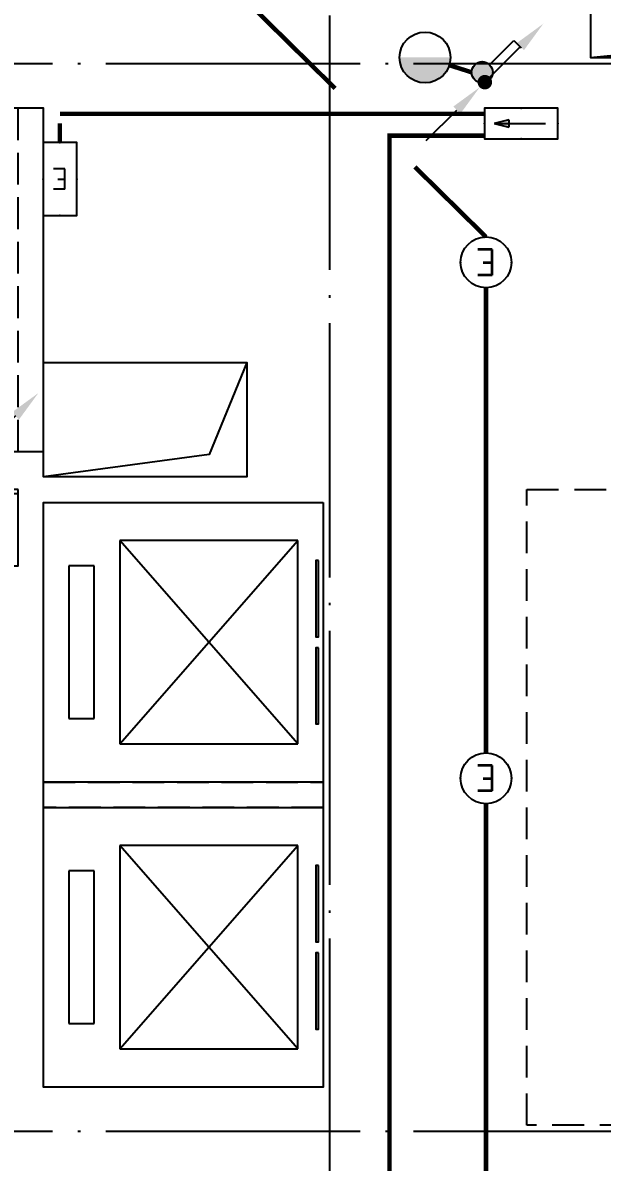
# Model space of a CAD drawing. Extents: x -292644 to 261407, y -12902 to 435090.
# Drawn here: x 126145 to 130700, y 75959 to 84923 of the extents above; entities that cross this region are included whole.
import ezdxf
from ezdxf.enums import TextEntityAlignment as Align
from ezdxf.xclip import XClip

# ---------------------------------------------------------------- set-up
doc = ezdxf.new("R2010")
doc.units = 0
doc.header["$LTSCALE"] = 1000
doc.header["$MEASUREMENT"] = 0
for name, pattern in [('104-10 轴网$0$DOTE', [2.4200000000000004, 2, -0.2, 0.02, -0.2]), ('DASH', [0.35, 0.25, -0.1]), ('X-104 8#10#平面_t3$0$109-34 轴网$0$L1$0$$AUDIT_BAD_LTYPE1', [0]), ('X-104 8#10#平面_t3$0$CACHE', [0.375, 0.25, -0.125]), ('X-104 8#10#平面_t3$0$DASH', [0.35, 0.25, -0.1]), ('三跑梯-偶数F$0$DASH', [0.35, 0.25, -0.1])]:
    doc.linetypes.add(name, pattern=pattern)
doc.layers.get('0').update_dxf_attribs({"linetype": 'CONTINUOUS'})
for name, color, linetype in [('104-10 轴网$0$A_AXIS-轴线', 36, '104-10 轴网$0$DOTE'), ('EQUIP-照明', 3, 'CONTINUOUS'), ('LWIRE', 4, 'CONTINUOUS'), ('TEL_TEXT', 3, 'CONTINUOUS'), ('WIRE-应急', 2, 'DASH'), ('WIRE-照明', 1, 'CONTINUOUS'), ('X-104 8#10#平面_t3$0$A-E_栏杆', 232, 'CONTINUOUS'), ('X-104 8#10#平面_t3$0$A-E_电梯', 171, 'CONTINUOUS'), ('X-104 8#10#平面_t3$0$A-FC', 242, 'X-104 8#10#平面_t3$0$CACHE'), ('X-104 8#10#平面_t3$0$A-I_卫-洁具', 241, 'CONTINUOUS'), ('X-104 8#10#平面_t3$0$A-TECH_结构', 21, 'CONTINUOUS'), ('X-104 8#10#平面_t3$0$A_STR-砌块墙', 121, 'CONTINUOUS')]:
    doc.layers.add(name, color=color, linetype=linetype)
doc.layers.add('X-104 8#10#平面_t3$0$04-不打印_辅助线', color=165, linetype='CONTINUOUS', plot=False)
doc.layers.add('三跑梯-偶数F$0$04-不打印_辅助线', color=165, linetype='CONTINUOUS', plot=False)
doc.styles.add('_TEL_DIM', font='SIMPLEX', dxfattribs={"width": 0.7, "height": 3.5, "bigfont": 'HZTXT'})
doc.styles.get("Standard").update_dxf_attribs({"font": 'gbenor.shx', "bigfont": 'gbcbig.shx'})

# ---------------------------------------------------------------- blocks, each defined once
blk = doc.blocks.new('104-10 轴网')
at = {"layer": '104-10 轴网$0$A_AXIS-轴线', "linetype": '104-10 轴网$0$DOTE'}
for p, q in [((137229.5977508624, 40099.99999999987), (137229.5977508621, -6500.000000000186)), ((168929.5977508623, 25199.99999999987), (113929.5977508621, 25199.99999999982)), ((168929.5977508623, 16799.99999999987), (113929.5977508621, 16799.99999999982))]:
    blk.add_line(p, q, dxfattribs=at)
blk = doc.blocks.new('A-电梯2222')
for p, q in [((-599.9999999888532, 1800.000000028485), (-599.9999999888532, 2000.000000028485)), ((-599.9999999888532, 2000.000000028485), (599.999999990192, 2000.000000027969)), ((599.999999990192, 2000.000000027969), (599.999999990192, 1800.000000028027)), ((599.999999990192, 1800.000000028027), (-599.9999999888532, 1800.000000028485)), ((-800.0000000021246, 200.0000000191649), (-800.0000000016589, 1600.000000013759)), ((-800.0000000016589, 1600.000000013759), (800.0000000027649, 1600.000000013068)), ((800.0000000027649, 1600.000000013068), (-800.0000000021246, 200.0000000191649)), ((800.0000000021828, 200.0000000184664), (-800.0000000016589, 1600.000000013759)), ((800.0000000027649, 1600.000000013068), (800.0000000021828, 200.0000000184664)), ((800.0000000021828, 200.0000000184664), (-800.0000000021246, 200.0000000191649))]:
    blk.add_line(p, q)
for points in [[(-1100, 0), (1100, 0), (1100, 2200.000000000007), (-1100, 2200.000000000007)], [(-643.3333333326736, 38.08112883746799), (-643.3333333326736, 58.97966308711329), (-43.33333333267365, 58.97966308711329), (-43.33333333267365, 38.08112883746799)], [(43.33333333273185, 38.0811288371915), (43.33333333273185, 58.97966308683681), (643.3333333327319, 58.97966308683681), (643.3333333327319, 38.0811288371915)]]:
    blk.add_lwpolyline(points, close=True)
blk = doc.blocks.new('X-104 8#10#平面_t3$0$jhat')
for p, q in [((-395, -250.0000000000582), (-395, 249.9999999999418)), ((-395, 249.9999999999418), (-44.99999999994179, 249.9999999999418)), ((-44.99999999994179, 249.9999999999418), (-44.99999999994179, 11.73657725605881)), ((-219.9999999999418, 32.25599999987753), (-219.9999999999418, 5.03999999986263)), ((-124.8214514199644, 8.000000000058208), (11.68149024352897, 14.3899337601033)), ((-124.8214514199644, 7.999999999941792), (-124.8214514199644, -8.000000000058208)), ((11.68149024352897, 14.3899337601033), (11.68149024352897, -14.3899337601033)), ((-225.0399999999208, -1.164153218269348e-10), (-253.7679999999236, -1.164153218269348e-10)), ((-219.9999999999418, -5.040000000095461), (-219.9999999999418, -32.76000000012573)), ((-186.7359999999171, -1.164153218269348e-10), (-214.9599999999045, -1.164153218269348e-10)), ((-124.8214514199644, -8.000000000058208), (11.68149024352897, -14.3899337601033)), ((-44.99999999994179, -12.38077738613356), (-44.99999999994179, -250.0000000000582)), ((-44.99999999994179, -250.0000000000582), (-395, -250.0000000000582))]:
    blk.add_line(p, q)
at = {"color": 8}
blk.add_lwpolyline([(-69.99999999994179, -11.06304409715813), (-69.99999999994179, -225.0000000000582), (-370, -225.0000000000582), (-370, 224.9999999999418), (-69.99999999994179, 224.9999999999418), (-69.99999999994179, 10.56628493819153)], dxfattribs=at)
at = {"ltscale": 1000, "const_width": 0.8399999999999999}
blk.add_lwpolyline([(-219.5799999999581, 0.1399999998975545, 0.9999999999999999), (-220.4199999999255, 0.1399999998975545, 0.9999999999999999)], format="xyb", close=True, dxfattribs=at)
for points in [[(7.191454842337407, 81.35012003820157), (30, 81.35012003820157), (30, 51.35012003820157), (7.191454842337407, 51.35012003820157)], [(11.68149024352897, -21.35012003820157), (30, -21.35012003820157), (30, 21.35012003820157), (11.68149024352897, 21.35012003820157)], [(7.191454842337407, -81.35012003820157), (30, -81.35012003820157), (30, -51.35012003820157), (7.191454842337407, -51.35012003820157)]]:
    blk.add_lwpolyline(points, close=True)
blk.add_circle((-219.9999999999418, -1.164153218269348e-10), 25.2)
at = {"layer": 'X-104 8#10#平面_t3$0$04-不打印_辅助线'}
blk.add_lwpolyline([(100.0000000001164, -350), (100.0000000000582, 350), (-499.9999999999418, 350), (-499.9999999998836, -350)], close=True, dxfattribs=at)
blk = doc.blocks.new('X-104 8#10#平面_t3$0$A-toilet-F2$0$A-toilet-F3$0$xb')
for p, q in [((177.7999999998137, 203.2000000000698), (-177.7999999993481, 203.1999999994878)), ((-228.5999999991618, 152.3999999994412), (-228.6000000010245, 9.313225746154785e-10)), ((228.6000000010245, -9.313225746154785e-10), (228.6000000005588, 152.3999999997905)), ((-228.6000000010245, 9.313225746154785e-10), (228.6000000010245, -9.313225746154785e-10))]:
    blk.add_line(p, q)
for centre, radius, start, end in [((-6.349999998696148, 209.549999998766), 171.56755229355, 106.6068803142738, 182.1210963969083), ((9.313225746154785e-10, 342.8999999993248), 63.50000000000001, 1.07073087239469, 178.9292691276053), ((6.350000001490116, 209.549999998766), 171.56755229355, 357.8789036030917, 73.39311968572625), ((-6.349999998696148, 209.549999998766), 146.16755229355, 87.87890362284142, 182.1210963969083), ((6.350000001490116, 209.549999998766), 146.16755229355, 357.8789036030917, 92.12109637715858), ((-177.7999999993481, 152.3999999992084), 50.8, 90, 180), ((1.396983861923218e-09, 203.1999999987893), 38.1, 0, 180), ((177.8000000002794, 152.3999999997905), 50.8, 0, 90)]:
    blk.add_arc(centre, radius, start, end)
blk = doc.blocks.new('X-104 8#10#平面_t3$0$8#核心筒')
at = {"layer": 'X-104 8#10#平面_t3$0$A-I_卫-洁具', "ltscale": 0.1}
for points in [[(10819.99873398323, 21849.99836163709), (10849.99873398323, 21849.99836163709), (10849.99873398323, 21449.99836163709), (10819.99873398323, 21449.99836163709)], [(11619.99873398323, 21849.99836163709), (11649.99873398323, 21849.99836163709), (11649.99873398323, 21449.99836163709), (11619.99873398323, 21449.99836163709)], [(14350.0000234468, 21849.99836163723), (12550.0000234468, 21849.99836163723), (12550.0000234468, 21249.99836163723), (14350.0000234468, 21249.99836163723)]]:
    blk.add_lwpolyline(points, close=True, dxfattribs=at)
blk.add_lwpolyline([(12550.0000234468, 21849.99836163723), (12550.0000234468, 21819.99836163723), (14350.00002344692, 21819.99836163712), (14350.00002345035, 21849.99836163729)], dxfattribs=at)
at = {"layer": 'X-104 8#10#平面_t3$0$A-TECH_结构', "linetype": 'X-104 8#10#平面_t3$0$DASH'}
blk.add_lwpolyline([(14550.00002344679, 19549.99838346642), (16750.00002344628, 19549.99838346642), (16750.00002344628, 19349.99836162853), (14550.00002344679, 19349.99836162853)], close=True, dxfattribs=at)
at = {"layer": 'X-104 8#10#平面_t3$0$A-E_电梯', "xscale": -1, "rotation": 90}
for p in [(16750.0000234468, 20649.99838346642), (16750.0000234468, 18249.99838346642)]:
    blk.add_blockref('A-电梯2222', p, dxfattribs=at)
at = {"layer": 'X-104 8#10#平面_t3$0$A-I_卫-洁具', "ltscale": 0.1}
for name, p, rotation in [('X-104 8#10#平面_t3$0$A-toilet-F2$0$A-toilet-F3$0$xb', (10450.00002342847, 21849.99836163712), 180), ('X-104 8#10#平面_t3$0$A-toilet-F2$0$A-toilet-F3$0$xb', (11250.00002342847, 21849.99836163712), 180), ('X-104 8#10#平面_t3$0$A-toilet-F2$0$A-toilet-F3$0$xb', (12050.00002342847, 21849.99836163712), 180), ('X-104 8#10#平面_t3$0$jhat', (13100.0000234468, 21749.99836163723), 90), ('X-104 8#10#平面_t3$0$jhat', (13800.0000234468, 21749.99836163723), 90)]:
    blk.add_blockref(name, p, dxfattribs=dict(at, rotation=rotation))
blk = doc.blocks.new('X-104 8#10#平面_t3$0$fdsgdfh')
at = {"layer": 'X-104 8#10#平面_t3$0$A-TECH_结构', "linetype": 'X-104 8#10#平面_t3$0$109-34 轴网$0$L1$0$$AUDIT_BAD_LTYPE1'}
for points in [[(18850.00000000291, 25249.99999999994), (20253.73374423392, 25389.46087554155), (20350.00000000176, 25949.99836163723)], [(16150.00002344656, 22849.99999211542), (15853.91086440366, 22126.21603221793), (14550.00002344651, 21949.99999211269)]]:
    blk.add_lwpolyline(points, dxfattribs=at)
for points in [[(20350.00000000176, 25949.99836163723), (18850.00000000339, 25949.99836163723), (18850.00000000288, 25249.99999999994), (20350.0000000013, 25249.99999999994)], [(14550.00002344657, 22849.99999211542), (16150.00002344656, 22849.99999211542), (16150.00002344656, 21949.99999211269), (14550.00002344657, 21949.99999211269)]]:
    blk.add_lwpolyline(points, close=True, dxfattribs=at)
blk = doc.blocks.new('三跑梯-偶数F')
at = {"color": 8, "linetype": '三跑梯-偶数F$0$DASH'}
for centre, start, end in [((1349.999999999999, 3950.000000000019), 0, 180), ((1350.000000004889, 1710.000000000033), 180, 0)]:
    blk.add_arc(centre, 1350.000000000002, start, end, dxfattribs=at)
at = {"layer": '三跑梯-偶数F$0$04-不打印_辅助线', "linetype": '三跑梯-偶数F$0$DASH'}
blk.add_line((0, 200), (2700, 200), dxfattribs=at)
at = {"layer": '三跑梯-偶数F$0$04-不打印_辅助线'}
blk.add_lwpolyline([(2700.000000000001, 5300), (9.094947017729282e-13, 5300), (0, 0), (2700.000000000001, -9.094947017729282e-13)], close=True, dxfattribs=at)
blk.add_lwpolyline([(605.1158375440127, 1265.188340814992), (605.1158375438672, 2550.000000000062), (458.8260643989042, 2270.000000000062)], dxfattribs=at)
blk = doc.blocks.new('*U4906')
at = {"layer": 'X-104 8#10#平面_t3$0$A-E_栏杆'}
for points in [[(-5299.999999989996, 50), (0, 50)], [(-5299.999999989996, 0), (-599.9999999950014, 0)]]:
    blk.add_lwpolyline(points, dxfattribs=at)
at = {"layer": 'X-104 8#10#平面_t3$0$A-FC'}
for p, q in [((-150.1205822191259, 475.0000000123109), (-5135.222420518556, 474.9995015044406)), ((-5135.222420518556, 173.9195319662686), (-164.7775794651534, 173.9200283635582))]:
    blk.add_line(p, q, dxfattribs=at)
blk.add_lwpolyline([(0, 50), (-5299.999999990636, 50), (-5299.999999990636, 1250.000000000786), (0, 1250.000000000786)], close=True, dxfattribs=at)
at = {"layer": 'X-104 8#10#平面_t3$0$A-FC', "ltscale": 1000}
for points in [[(-5249.999999982399, 100.0000000116124), (-5249.999999984029, 250.0000000111468), (-5099.999999984262, 250.0000000130094), (-5099.999999983331, 200.0000000130094), (-5199.999999983331, 200.0000000111468), (-5199.999999982865, 150.0000000120781), (-5099.999999983098, 150.0000000130094), (-5099.999999982399, 100.0000000130094), (-5299.999999983796, 100.0000000041618), (-5299.999999987464, 550.0000000041618), (-5099.999999985193, 550.0000000130094), (-5099.999999984728, 500.0000000130094), (-5199.999999984728, 500.0000000120781), (-5199.999999983796, 450.0000000116124), (-5099.999999984029, 450.0000000125438), (-5099.999999984029, 400.0000000130094), (-5249.999999983796, 400.0000000111468), (-5249.999999985193, 550.0000000116124)], [(-50.00000000130967, 100.0000000071886), (-49.99999999967986, 250.000000006723), (-199.999999999447, 250.0000000085856), (-200.0000000003783, 200.0000000085856), (-100.0000000003783, 200.000000006723), (-100.000000000844, 150.0000000076543), (-200.0000000006112, 150.0000000085856), (-200.0000000013097, 100.0000000085856), (8.731149137020111e-11, 99.99999999973807), (3.754394128918648e-09, 549.9999999997381), (-199.9999999985157, 550.0000000085856), (-199.9999999989814, 500.0000000085856), (-99.99999999898137, 500.0000000076543), (-99.99999999991269, 450.0000000071886), (-199.9999999996799, 450.00000000812), (-199.9999999996799, 400.0000000085856), (-49.99999999991269, 400.000000006723), (-49.9999999985157, 550.0000000071886)]]:
    blk.add_lwpolyline(points, dxfattribs=at)
blk = doc.blocks.new('*U4907')
at = {"layer": 'X-104 8#10#平面_t3$0$A-E_栏杆'}
for points in [[(-4999.999979327851, 50), (0, 50)], [(-4999.999979327851, 0), (-299.999979332857, 0)]]:
    blk.add_lwpolyline(points, dxfattribs=at)
at = {"layer": 'X-104 8#10#平面_t3$0$A-FC'}
for p, q in [((-150.1205822191259, 475.0000000123109), (-4835.222399856411, 474.9995015044406)), ((-4835.222399856411, 173.9195319662686), (-164.7775794651534, 173.9200283635582))]:
    blk.add_line(p, q, dxfattribs=at)
blk.add_lwpolyline([(0, 50), (-4999.999979328491, 50), (-4999.999979328491, 1250.000000000786), (0, 1250.000000000786)], close=True, dxfattribs=at)
at = {"layer": 'X-104 8#10#平面_t3$0$A-FC', "ltscale": 1000}
for points in [[(-4949.999979320255, 100.0000000116124), (-4949.999979321885, 250.0000000111468), (-4799.999979322118, 250.0000000130094), (-4799.999979321186, 200.0000000130094), (-4899.999979321186, 200.0000000111468), (-4899.999979320721, 150.0000000120781), (-4799.999979320954, 150.0000000130094), (-4799.999979320255, 100.0000000130094), (-4999.999979321652, 100.0000000041618), (-4999.999979325319, 550.0000000041618), (-4799.999979323049, 550.0000000130094), (-4799.999979322583, 500.0000000130094), (-4899.999979322583, 500.0000000120781), (-4899.999979321652, 450.0000000116124), (-4799.999979321885, 450.0000000125438), (-4799.999979321885, 400.0000000130094), (-4949.999979321652, 400.0000000111468), (-4949.999979323049, 550.0000000116124)], [(-50.00000000130967, 100.0000000071886), (-49.99999999967986, 250.000000006723), (-199.999999999447, 250.0000000085856), (-200.0000000003783, 200.0000000085856), (-100.0000000003783, 200.000000006723), (-100.000000000844, 150.0000000076543), (-200.0000000006112, 150.0000000085856), (-200.0000000013097, 100.0000000085856), (8.731149137020111e-11, 99.99999999973807), (3.754394128918648e-09, 549.9999999997381), (-199.9999999985157, 550.0000000085856), (-199.9999999989814, 500.0000000085856), (-99.99999999898137, 500.0000000076543), (-99.99999999991269, 450.0000000071886), (-199.9999999996799, 450.00000000812), (-199.9999999996799, 400.0000000085856), (-49.99999999991269, 400.000000006723), (-49.9999999985157, 550.0000000071886)]]:
    blk.add_lwpolyline(points, dxfattribs=at)
blk = doc.blocks.new('*U4908')
at = {"layer": 'X-104 8#10#平面_t3$0$A-E_栏杆'}
for points in [[(-4699.998361631831, 50), (0, 50)], [(-4699.998361631831, 0), (0.001638363162783207, 0)]]:
    blk.add_lwpolyline(points, dxfattribs=at)
at = {"layer": 'X-104 8#10#平面_t3$0$A-FC'}
for p, q in [((-150.1205822191259, 475.0000000123109), (-4535.220782160392, 474.9995015044406)), ((-4535.220782160392, 173.9195319662686), (-164.7775794651534, 173.9200283635582))]:
    blk.add_line(p, q, dxfattribs=at)
blk.add_lwpolyline([(0, 50), (-4699.998361632472, 50), (-4699.998361632472, 1250.000000000786), (0, 1250.000000000786)], close=True, dxfattribs=at)
at = {"layer": 'X-104 8#10#平面_t3$0$A-FC', "ltscale": 1000}
for points in [[(-4649.998361624235, 100.0000000116124), (-4649.998361625865, 250.0000000111468), (-4499.998361626098, 250.0000000130094), (-4499.998361625167, 200.0000000130094), (-4599.998361625167, 200.0000000111468), (-4599.998361624701, 150.0000000120781), (-4499.998361624934, 150.0000000130094), (-4499.998361624235, 100.0000000130094), (-4699.998361625632, 100.0000000041618), (-4699.998361629299, 550.0000000041618), (-4499.998361627029, 550.0000000130094), (-4499.998361626564, 500.0000000130094), (-4599.998361626564, 500.0000000120781), (-4599.998361625632, 450.0000000116124), (-4499.998361625865, 450.0000000125438), (-4499.998361625865, 400.0000000130094), (-4649.998361625632, 400.0000000111468), (-4649.998361627029, 550.0000000116124)], [(-50.00000000130967, 100.0000000071886), (-49.99999999967986, 250.000000006723), (-199.999999999447, 250.0000000085856), (-200.0000000003783, 200.0000000085856), (-100.0000000003783, 200.000000006723), (-100.000000000844, 150.0000000076543), (-200.0000000006112, 150.0000000085856), (-200.0000000013097, 100.0000000085856), (8.731149137020111e-11, 99.99999999973807), (3.754394128918648e-09, 549.9999999997381), (-199.9999999985157, 550.0000000085856), (-199.9999999989814, 500.0000000085856), (-99.99999999898137, 500.0000000076543), (-99.99999999991269, 450.0000000071886), (-199.9999999996799, 450.00000000812), (-199.9999999996799, 400.0000000085856), (-49.99999999991269, 400.000000006723), (-49.9999999985157, 550.0000000071886)]]:
    blk.add_lwpolyline(points, dxfattribs=at)
blk = doc.blocks.new('X-104 8#10#平面_t3$0$dsrr')
at = {"layer": 'X-104 8#10#平面_t3$0$A-TECH_结构', "color": 2, "linetype": 'X-104 8#10#平面_t3$0$109-34 轴网$0$L1$0$$AUDIT_BAD_LTYPE1'}
blk.add_lwpolyline([(-6049.999999991735, 50.00002764243982), (-5649.999999991735, 50.00002764243982), (-5649.999999991735, -349.9999863076664), (-6049.999999991735, -349.9999863076664)], close=True, dxfattribs=at)
at = {"linetype": 'X-104 8#10#平面_t3$0$109-34 轴网$0$L1$0$$AUDIT_BAD_LTYPE1'}
for name, p, rotation in [('*U4907', (-5599.999999993452, 5050.00000697092), 90), ('*U4906', (-5649.999999990396, 150.0000276421779), 179.9999999999999)]:
    blk.add_blockref(name, p, dxfattribs=dict(at, rotation=rotation))
at = {"linetype": 'X-104 8#10#平面_t3$0$109-34 轴网$0$L1$0$$AUDIT_BAD_LTYPE1', "xscale": -1, "rotation": 270}
blk.add_blockref('*U4908', (-299.9999999975262, 5049.998361632315), dxfattribs=at)
blk = doc.blocks.new('X-104 8#10#平面_t3')
at = {"linetype": 'X-104 8#10#平面_t3$0$109-34 轴网$0$L1$0$$AUDIT_BAD_LTYPE1'}
ref = blk.add_blockref('104-10 轴网', (-8672.647029029147, 59400.00000000004), dxfattribs=at)
XClip(ref).set_block_clipping_path([(104379.59775086239, -11899.999999999955), (178479.5977508624, 45500.000000000044)])
for name, p in [('X-104 8#10#平面_t3$0$fdsgdfh', (111756.9507218327, 59399.99999999948)), ('X-104 8#10#平面_t3$0$8#核心筒', (111756.950721833, 59399.99999999962)), ('X-104 8#10#平面_t3$0$dsrr', (136956.9507218328, 76200.00001394968))]:
    blk.add_blockref(name, p, dxfattribs=at)
at = {"layer": 'X-104 8#10#平面_t3$0$A_STR-砌块墙', "rotation": 90}
blk.add_blockref('三跑梯-偶数F', (126306.9507668013, 81550.00002067044), dxfattribs=at)
blk = doc.blocks.new('$equip$00001147')
blk.add_circle((0, 0), 0.5)
at = {"flags": 9}
blk.add_attdef('A', (0, 0), '', height=2e-05, dxfattribs=at)
blk = doc.blocks.new('$equip_U$00000361(HT0843)')
for p in [(0, 0.500000000001819), (-0.5, 1.818989403545856e-12), (0.5, 1.818989403545856e-12), (0, -0.499999999998181)]:
    blk.add_point(p)
blk.add_blockref('$equip$00001147', (0, 1.818989403545856e-12))
at = {"color": 7, "style": '_TEL_DIM'}
blk.add_attdef('$TEXT$', text='', height=0.5, dxfattribs=at).set_placement((0, 1.818989403545856e-12), align=Align.MIDDLE_CENTER)
at = {"color": 7, "style": '_TEL_DIM', "flags": 1}
for tag in ['REMARK', 'A']:
    blk.add_attdef(tag, text='', height=2.5e-05, dxfattribs=at).set_placement((0, 1.818989403545856e-12), align=Align.MIDDLE_CENTER)
blk = doc.blocks.new('$TelecSys$00000080')
for p, q in [((-0.7000000000007276, -0.7000000000007276), (0, 0)), ((0.1041666666678793, 0.1041666666660603), (0.1041666666678793, 0.1041666666660603)), ((-0.1041666666678793, -0.1041666666660603), (-0.1041666666678793, -0.1041666666660603))]:
    blk.add_line(p, q)
at = {"const_width": 0.1425}
blk.add_lwpolyline([(0.07125000000087311, 0, 1), (-0.07125000000087311, 0, 1)], format="xyb", close=True, dxfattribs=at)
blk.add_solid([(-0.6300000000010186, -0.7700000000004366), (-0.7700000000004366, -0.6299999999991996), (-1.150000000001455, -1.149999999999636)])
at = {"width": 0.8, "flags": 9}
blk.add_attdef('A', (0, 0), '', height=2e-05, rotation=180, dxfattribs=at)
blk = doc.blocks.new('$equip$00002534')
for p, q in [((-0.7200000000011642, 0.6599999999998545), (-0.7200000000011642, 0)), ((0.7200000000011642, 0.6599999999998545), (-0.7200000000011642, 0.6599999999998545)), ((0.7200000000011642, 0), (0.7200000000011642, 0.6599999999998545)), ((-0.7200000000011642, 0), (0.7200000000011642, 0))]:
    blk.add_line(p, q)
blk.add_lwpolyline([(-0.7200000000011642, 0.6599999999998545), (-0.7200000000011642, 0), (0.7200000000011642, 0), (0.7200000000011642, 0.6599999999998545), (-0.7200000000011642, 0.6599999999998545), (-0.7200000000011642, 0)])
for p in [(0, 0.6599999999998545), (-0.7200000000011642, 0.3299999999981083), (0.7200000000011642, 0.3299999999981083), (0, 0)]:
    blk.add_point(p)
at = {"color": 7, "style": '_TEL_DIM'}
blk.add_attdef('$TEXT$', text='', height=0.4, dxfattribs=at).set_placement((0, 0.3299999999981083), align=Align.MIDDLE_CENTER)
at = {"color": 7, "style": '_TEL_DIM', "flags": 1}
blk.add_attdef('A', text='', height=2e-05, dxfattribs=at).set_placement((0, 0), align=Align.MIDDLE_CENTER)
blk = doc.blocks.new('$equip$00002541')
blk.add_hatch(color=256).paths.add_polyline_path([(-0.2400000000016007, 0.3719999999993888), (-0.5280000000020664, 0.2999999999992724), (-0.2400000000016007, 0.227999999999156)])
for p, q in [((-0.7199999999975262, 0.5999999999949068), (-0.7199999999975262, 0)), ((0.7199999999975262, 0.5999999999949068), (-0.7199999999975262, 0.5999999999949068)), ((0.7199999999975262, 0), (0.7199999999975262, 0.5999999999949068)), ((-0.2400000000016007, 0.3719999999993888), (-0.5280000000020664, 0.2999999999992724)), ((-0.5280000000020664, 0.2999999999992724), (-0.2400000000016007, 0.227999999999156)), ((-0.2400000000016007, 0.3719999999993888), (-0.2400000000016007, 0.227999999999156)), ((-0.7199999999975262, 0), (0.7199999999975262, 0))]:
    blk.add_line(p, q)
at = {"color": 7}
blk.add_line((-0.4800000000032014, 0.2999999999992724), (0.4800000000032014, 0.2999999999992724), dxfattribs=at)
blk.add_lwpolyline([(-0.7199999999975262, 0.5999999999949068), (-0.7199999999975262, 0), (0.7199999999975262, 0), (0.7199999999975262, 0.5999999999949068), (-0.7199999999975262, 0.5999999999949068), (-0.7199999999975262, 0)])
for p in [(0, 0.5999999999949068), (-0.7199999999975262, 0.2999999999956344), (0.7199999999975262, 0.2999999999956344), (0, 0)]:
    blk.add_point(p)
at = {"color": 7, "style": '_TEL_DIM', "flags": 1}
blk.add_attdef('A', text='', height=2e-05, dxfattribs=at).set_placement((0, 0), align=Align.MIDDLE_CENTER)
blk = doc.blocks.new('$equip$00001151')
blk.add_circle((0, 0.5), 0.5)
for points in [[(0.4330127085668209, 0.2500000115614966), (-0.4330126952190767, 0.2499999884385034), (0.5, 0.5000000133477442), (-0.5, 0.4999999866522558)], [(0.2500000115578587, 0.0669873047809233), (-0.2499999884421413, 0.06698729143317905), (0.4330127085668209, 0.2500000115614966), (-0.4330126952190767, 0.2499999884385034)], [(1.334774424321949e-08, 0), (1.334774424321949e-08, 0), (0.2500000115578587, 0.0669873047809233), (-0.2499999884421413, 0.06698729143317905)]]:
    blk.add_solid(points)
at = {"flags": 9}
blk.add_attdef('A', (0, 0), '', height=2e-05, dxfattribs=at)
blk = doc.blocks.new('$equip$00001962')
for p, q in [((0.1473139127519971, 0.3556472460822988), (0.625000000003638, 0.8333333333339397)), ((0.625000000003638, 0.8333333333339397), (0.7664213562420628, 0.6919119770955149))]:
    blk.add_line(p, q)
blk.add_circle((3.637978807091713e-12, 0.2083333333339397), 0.2083333333334168)
for p in [(1.091393642127514e-11, 0.4166666666660603), (-0.2083333333284827, 0.2083333333375776), (1.091393642127514e-11, 0), (0.2083333333393966, 0.2083333333375776)]:
    blk.add_point(p)
for points in [[(-0.1804219591176661, 0.312500000001819), (0.1804219591249421, 0.312500000001819), (-0.2083333333284827, 0.2083333333339397), (0.2083333333357587, 0.2083333333339397)], [(-0.1041666666642413, 0.3887552924552438), (0.1041666666715173, 0.3887552924552438), (-0.1804219591176661, 0.312500000001819), (0.1804219591249421, 0.312500000001819)], [(3.637978807091713e-12, 0.4166666666660603), (3.637978807091713e-12, 0.4166666666660603), (-0.1041666666642413, 0.3887552924552438), (0.1041666666715173, 0.3887552924552438)], [(-0.1804219591176661, 0.1041666666660603), (0.1804219591249421, 0.1041666666660603), (-0.2083333333284827, 0.2083333333339397), (0.2083333333357587, 0.2083333333339397)], [(-0.1041666666642413, 0.02791137421263556), (0.1041666666715173, 0.02791137421263556), (-0.1804219591176661, 0.1041666666660603), (0.1804219591249421, 0.1041666666660603)], [(3.637978807091713e-12, 1.818989403545856e-12), (3.637978807091713e-12, 1.818989403545856e-12), (-0.1041666666642413, 0.02791137421263556), (0.1041666666715173, 0.02791137421263556)]]:
    blk.add_solid(points)
at = {"layer": 'TEL_TEXT', "style": '_TEL_DIM', "flags": 1}
blk.add_attdef('A', text='', height=2e-05, dxfattribs=at).set_placement((0, 0), align=Align.MIDDLE_CENTER)
blk = doc.blocks.new('$TelecSys$00000078')
for p, q in [((1.150000000001455, 1.149999999999636), (0.5499999999992724, 0.5499999999992724)), ((0.1041666666678793, 0.1041666666660603), (0.1041666666678793, 0.1041666666660603)), ((-0.1041666666678793, -0.1041666666660603), (-0.1041666666678793, -0.1041666666660603))]:
    blk.add_line(p, q)
at = {"const_width": 0.1425}
blk.add_lwpolyline([(-0.07125000000087311, 0, 1), (0.07125000000087311, 0, 1)], format="xyb", close=True, dxfattribs=at)
blk.add_solid([(0.6199999999989814, 0.4799999999995634), (0.4799999999995634, 0.6200000000008004), (0.09999999999854481, 0.1000000000003638)])
at = {"width": 0.8, "flags": 9}
blk.add_attdef('A', (0, 0), '', height=2e-05, dxfattribs=at)

msp = doc.modelspace()

# ---------------------------------------------------------------- linework, layer by layer
at = {"layer": 'WIRE-应急', "linetype": 'DASH', "const_width": 35}
for points in [[(128600.2250610511, 84406.43691175252), (126199.7934416659, 86771.12148088413)], [(129774.6325928119, 84206.43691175223), (126436.086566849, 84206.43691175297)], [(126436.086566849, 83981.77442232742), (126436.086566849, 84131.11942865282)], [(129774.6325928119, 84034.85183623283), (129026.9507452464, 84034.85183623283), (129026.9507452454, 75875.25135065011)], [(129786.2329982194, 83238.0909171235), (129226.9507452464, 83789.04438012325)], [(129786.2329982194, 82838.0909171235), (129786.2329982194, 79179.2425042355)], [(129786.2329982194, 78779.2425042355), (129786.2329982194, 75732.37749423775)]]:
    msp.add_lwpolyline(points, dxfattribs=at)
at = {"layer": 'WIRE-照明', "linetype": 'Continuous', "const_width": 35}
msp.add_lwpolyline([(129672.7059120903, 84533.33169497171), (129497.4921755346, 84589.22045100914)], dxfattribs=at)

# ---------------------------------------------------------------- block references
msp.add_blockref('X-104 8#10#平面_t3', (0, 0))
at = {"layer": 'EQUIP-照明', "xscale": 400, "yscale": 400, "zscale": 400}
for name, p in [('$equip$00001151', (129306.9507218303, 84449.99836163668)), ('$equip$00001962', (129756.0392454216, 84449.99836163668)), ('$equip$00002541', (130062.6325928109, 84009.99836163873))]:
    msp.add_blockref(name, p, dxfattribs=at)
at = {"layer": 'EQUIP-照明'}
ref = msp.add_blockref('$equip$00002534', (126304.0865668497, 83693.77442232695), dxfattribs=dict(at, xscale=400, yscale=400, zscale=400, rotation=270))
ref.add_attrib('$TEXT$', 'E', dxfattribs={"layer": '0', "color": 7, "height": 160, "rotation": 180, "style": '_TEL_DIM'}).set_placement((126436.086566849, 83693.77442232695), align=Align.MIDDLE_CENTER)
at = {"layer": 'EQUIP-照明', "xscale": 400, "yscale": 400, "zscale": 400, "rotation": 180}
for p in [(129786.2329982194, 83038.09091712422), (129786.2329982194, 78979.24250423623)]:
    msp.add_blockref('$equip_U$00000361(HT0843)', p, dxfattribs=at).add_auto_attribs({'$TEXT$': 'E'})
at = {"layer": 'LWIRE', "xscale": 400, "yscale": 400, "zscale": 400, "rotation": 180}
for name, p in [('$TelecSys$00000080', (129776.8725787567, 84455.58063647957)), ('$TelecSys$00000078', (129776.8725787567, 84455.58063647957)), ('$TelecSys$00000080', (125806.9534145153, 81550.00330257155))]:
    msp.add_blockref(name, p, dxfattribs=at)

doc.saveas('drawing.dxf')
